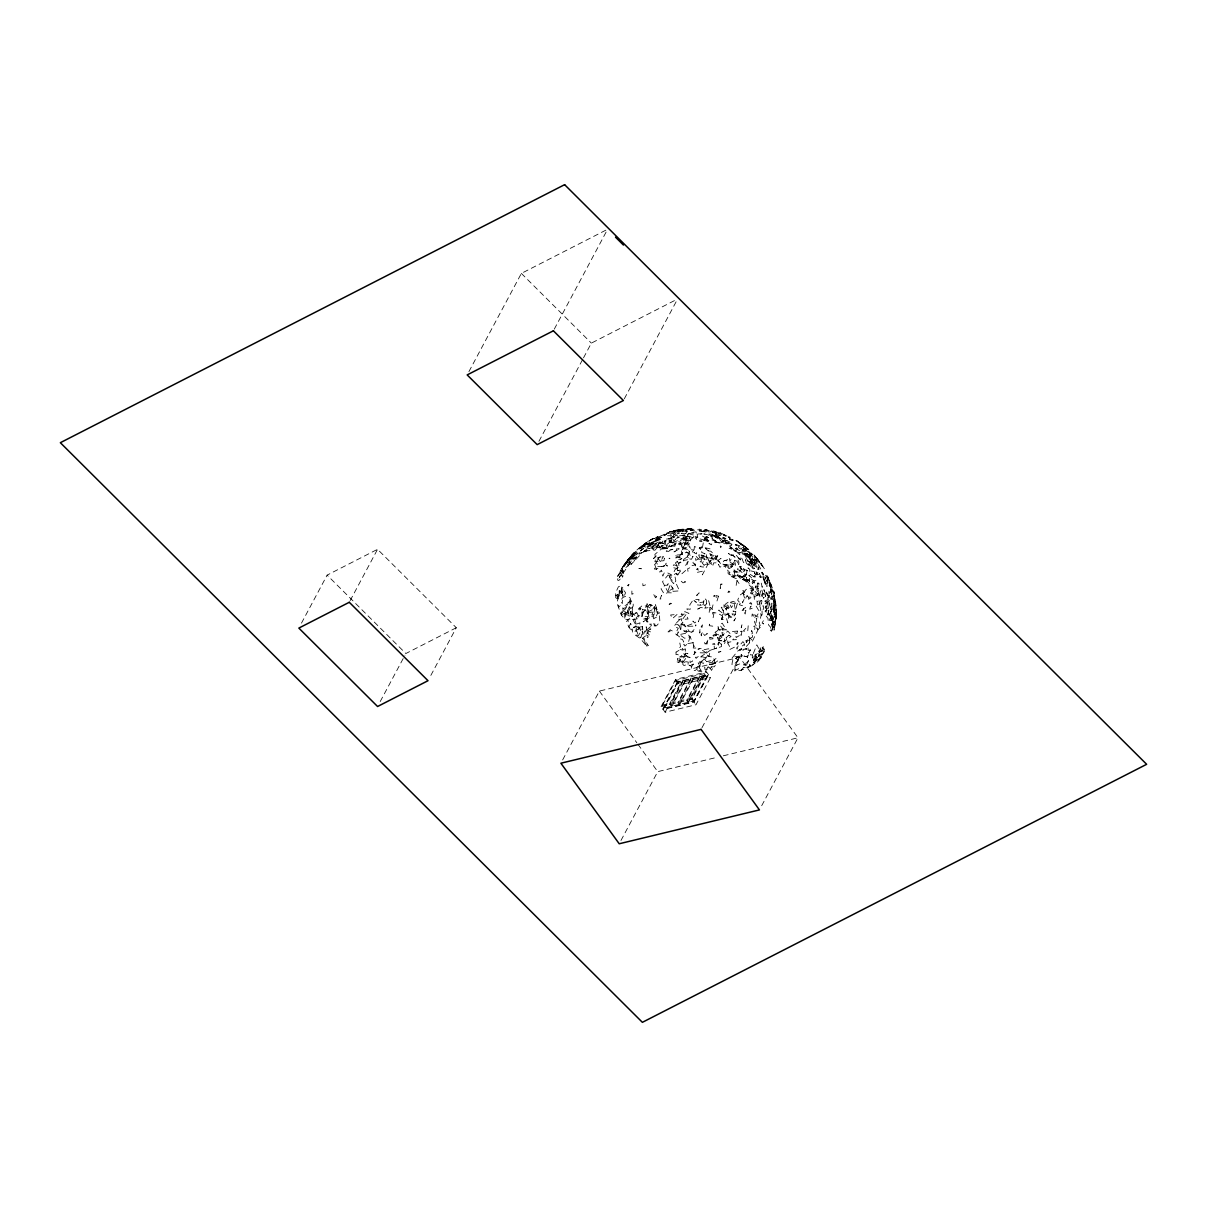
<?xml version="1.0" encoding="UTF-8"?>
<svg xmlns="http://www.w3.org/2000/svg" width="1207" height="1207" viewBox="0 0 1207 1207"><rect width="100%" height="100%" fill="white"/><g stroke="black" fill="none" stroke-linecap="round" stroke-linejoin="round"><path stroke-width="0.75" stroke-dasharray="5 3.75" d="M775.648 622.103L775.181 619.704L774.034 630.175L776.297 614.785L775.482 600.528L775.935 605.974L774.849 599.864L774.155 602.7L773.4 599.623L774.683 602.006L772.359 588.85L768.572 580.446L771.59 591.671L770.851 590.6L772.284 590.298L772.721 592.32L771.937 588.79L771.635 590.148L769.266 585.289L769.689 584.037L769.131 585.621L771.454 587.99L770.504 583.388L770.956 584.218L770.126 584.565L765.947 575.256L764.77 576.026L762.009 572.178L764.68 576.508L761.768 572.571L766.973 586.511L766.867 583.826L764.318 581.955L764.453 579.677L762.794 577.519L763.624 576.84L759.294 573.506L761.104 577.142L758.947 574.2L756.714 574.894L756.231 572.073L753.832 570.926L754.616 572.661L754.375 571.726L749.668 570.594L747.993 567.894L749.773 569.387L749.713 572.465L747.103 570.292L746.409 574.517L746.59 570.051L744.87 569.795L743.844 571.786L739.453 566.717L741.128 566.339L741.928 569.568L739.831 570.353L737.492 569.553L738.292 567.456L741.928 569.568L736.904 561.149L731.201 558.977L729.918 561.104L729.013 557.332L727.429 559.776L723.974 560.817L721.741 563.729L724.456 564.62L723.944 566.551L726.101 566.098L727.474 564.122L725.196 564.755L726.101 566.098L725.196 568.316L728.198 570.715L728.017 573.295L730.748 576.327L735.817 578.485L740.676 578.153L744.478 575.015L739.831 570.353L739.951 577.791L737.266 575.483L735.274 570.866L737.93 572.043L740.313 576.192L745.896 577.323L742.667 579.601L749.381 580.341L746.816 579.496L746.198 577.414L748.476 578.394L746.65 580.658L753.213 587.718L754.45 599.985L755.25 597.314L754.239 596.514L764.091 593.437L767.305 598.612L765.857 615.615L767.984 618.376L768.572 624.985L770.579 627.172L771.529 631.321L774.336 624.381L773.385 627.655L774.185 628.002L775.241 623.687L776.312 609.007M776.297 614.785L775.392 624.245M618.587 574.411L617.682 576.403C624.834 560.229 637.794 546.862 653.259 538.413L648.853 541.113L657.785 536.361L654.42 538.76L659.52 536.693L655.295 538.397L659.143 537.402L654.194 541.189L658.615 538.473L655.31 539.846L658.947 539.016L654.722 541.807L660.591 539.423L663.247 540.042L663.081 540.842L660.742 543.799L659.505 542.773L650.739 548.129L651.735 546.846L649.532 545.549L642.939 552.459L641.023 552.791L641.52 553.575L630.899 564.604L631.668 562.311L625.648 567.773L630.552 559.58L629.088 561.919L629.526 563.895L623.068 573.219L624.321 573.461L622.344 577.187L621.907 574.728L620.79 578.425L618.814 580.537L617.516 580.009L620.413 570.73L629.405 557.996L625.362 562.99M301.478 623.129L327.127 575.12L377.55 549.306L456.291 627.731L429.783 677.383M468.92 371.635L521.364 273.401L607.589 229.285M350.151 600.633L377.55 549.306M554.269 329.164L606.714 230.929M380.22 701.539L404.979 655.19M538.925 441.355L582.634 359.49M583.509 357.86L591.37 343.12L675.935 299.849M624.275 398.868L677.595 299.004M562.643 759.927L599.396 691.083L739.619 657.227L797.963 737.794L760.319 808.283M661.089 706.623L675.648 679.36L706.502 671.907L710.546 677.489L695.986 704.752L665.132 712.205L661.089 706.623L691.943 699.17L706.502 671.907M662.583 705.099L675.724 680.507L705.009 673.431L707.046 676.252L693.919 700.845L664.619 707.905L662.583 705.099L691.883 698.023L705.009 673.431M664.619 707.905L677.761 683.313L707.046 676.252M665.132 712.205L679.692 684.942L710.546 677.489M683.102 679.933L669.976 704.526L671.258 706.306L684.399 681.714L683.102 679.933L685.199 681.517L672.073 706.11L670.79 704.345L683.916 679.752M690.992 678.032L677.851 702.625L679.149 704.405L692.275 679.813L690.992 678.032L693.09 679.616L679.948 704.209L678.666 702.429L691.792 677.836M699.683 675.935L686.557 700.528L687.839 702.308L700.98 677.715L699.683 675.935L701.78 677.519L688.654 702.112L687.371 700.332L700.498 675.739M620.971 840.479L657.74 771.635L716.007 757.574M701.976 727.73L739.619 657.227M630.582 556.442L624.155 564.74L635.093 552.957L628.862 559.671L633.177 554.119L631.367 555.567M631.442 555.507L633.419 553.394M633.962 552.836L633.102 553.741L644.81 543.663M641.671 546.017L654.3 537.869L648.687 541.083M761.617 564.318L760.983 563.428L761.949 565.072L753.44 554.285L764.423 568.723L754.088 554.948L759.852 562.175L757.709 559.188M456.291 627.731L405.854 653.53L327.127 575.12M723.295 755.808L797.963 737.794M678.606 529.571L669.794 531.608L671.348 531.261L664.257 534.671L663.925 535.757L666.852 533.826L664.257 534.671L666.822 533.977L664.197 535.772L671.484 535.682L670.353 536.602L672.435 539.137L671.198 537.884L675 535.093L667.909 539.635L669.644 539.891L669.357 542.516L654.858 554.375L655.763 558.509L654.903 561.753L663.956 560.667L664.438 558.192L660.244 561.527L658.388 558.796L655.763 558.509L660.485 556.729L659.565 557.815L661.225 560.063L663.563 556.518L659.565 557.815L659.294 557L654.677 564.755L656.306 562.251L657.649 564.77L654.752 564.755L656.668 569.84L659.912 572.103L661.361 570.142L662.024 571.665L661.014 571.831L662.884 576.086L664.288 572.706L667.682 572.918L671.484 574.804L671.997 576.161L675.06 576.976L675.814 580.884L674.728 582.77L675.89 582.951L679.466 590.872L667.788 591.686L662.507 581.699L668.21 574.879L668.965 578.5L670.141 574.954L669.719 578.922L673.642 583.645L674.381 581.88L670.066 578.636L671.997 576.161L675.814 573.431L677.278 574.879L681.382 574.2L685.561 570.534L688.111 572.193L687.643 568.753L689.755 567.848L690.298 565.902L695.504 564.891L693.512 561.195L692.939 562.839L695.504 564.891L695.141 566.671L698.144 568.965L696.303 569.221L698.37 570.036L696.62 572.495L702.761 571.152L702.323 574.894L707.996 564.137L713.035 565.102L713.593 562.9L716.113 562.839L717.305 560.591L717.139 559.233L712.145 558.434L710.667 554.632L713.352 555.341L712.145 558.434L716.641 557.242L710.832 551.222L706.291 550.694L706.382 548.853L705.401 548.431L708.222 550.754L710.953 549.079L704.767 547.631L700.98 548.129L701.78 546.771L698.717 548.385L694.402 546.439L694.07 549.985L689.574 547.54L689.831 546.243L688.699 545.896L684.776 545.685L681.88 547.209L681.231 545.639L689.438 543.814L684.776 545.685L684.263 544.493L686.647 540.117L688.367 539.378L686.904 538.684L679.948 540.977L684.716 537.884L682.966 536.662L683.132 538.443L689.031 541.098L693.919 536.738L684.429 536.768L687.794 535.274L688.05 536.677L685.501 537.085L686.904 538.684L688.971 538.699L690.012 536.677L696.695 539.167L695.066 537.824L697.827 537.19L698.068 538.503L704.994 540.087L704.088 537.673L707.74 541.355L712.145 539.997L720.579 542.833L722.299 542.034L724.849 544.04L720.428 540.691L718.904 537.311L703.787 533.947L711.074 534.082L718.814 537.251L715.313 536.587L711.843 538.699L715.464 540.615L710.455 536.014L719.81 538.503L725.965 538.624L723.053 537.236L723.114 538.865L730.567 542.441L729.496 539.333L732.408 540.751L733.132 540.057L728.409 537.251L730.265 537.356L720.745 533.117L701.901 530.099L714.001 531.035L716.988 532.589L711.225 530.929L710.108 531.97L699.622 531.171L705.944 531.985L706.261 530.718L699.094 529.119L699.306 529.994L693.769 529.269L690.178 530.205L693.633 529.239L690.676 528.862L685.184 529.526L693.648 528.877L688.367 528.455L676.795 529.903L678.425 529.647M737.085 540.932L742.154 544.538C718.482 528.832 760.335 556.97 739.031 542.939L747.586 549.457L736.466 540.525L749.819 550.724L743.829 545.594M744.9 546.439L748.219 549.276L739.212 542.335M521.364 273.401L591.37 343.12M691.883 698.023L693.919 700.845M691.943 699.17L695.986 704.752M675.648 679.36L679.692 684.942M675.724 680.507L677.761 683.313M599.396 691.083L636.828 742.758M637.93 744.266L657.74 771.635M763.005 566.46L762.13 565.087M667.773 584.173L667.773 585.169L665.117 585.289L661.014 588.79L664.227 594.01L667.546 592.728L671.997 592.878L672.812 591.521L672.978 588.428L669.176 583.388L667.773 584.173M761.255 583.162L762.251 587.266L761.255 583.162M776.026 617.773L776.026 619.07L776.101 614.951L776.026 617.773M615.751 595.534L615.736 597.721L617.878 598.883L619.1 597.903L618.935 595.805L616.807 602.881L621.394 615.132L624.909 619.176L628.153 619.538L629.662 618.587L630.16 620.79L628.153 621.892L628.153 619.538L626.508 621.545L628.877 627.097L632.574 632.272L632.242 628.892L631.457 629.435L632.709 631.427L636.692 631.005L638.473 635.561L640.736 637.869L641.837 634.716L640.329 629.149L636.104 624.23C634.852 616.008 629.586 614.785 635.636 624.517L636.692 631.005L633.464 628.078L635.47 626.644L633.403 627.746L636.104 624.23L639.982 622.797L639.182 628.228L637.205 629.752L641.898 629.601L642.577 626.659L639.212 627.127L635.712 625.905L640.329 629.149L642.577 626.659L642.788 630.039L641.898 629.601L638.473 635.561L634.263 634.339L640.51 638.714L647.299 646.861L642.471 637.93L648.219 645.639L643.422 637.371L645.247 636.285L646.017 631.653L644.704 631.095L643.09 636.119L642.184 631.412L643.482 633.509L648.099 635.848L647.827 637.658L646.65 636.496L649.336 634.988L647.405 632.528L646.877 633.645L648.446 633.615L650.603 631.895L647.571 630.899L648.446 633.615L647.872 630.507L650.905 628.998L647.872 628.726L646.137 626.795L646.68 629.963L645.247 631.02L645.504 629.345L646.68 629.963L651.373 625.935L656.502 625.83L659.897 621.982L659.444 615.54L653.53 618.784L653.847 616.898L655.808 617.215L657.468 613.578L659.475 613.065L655.914 607.634L654.511 609.626L654.798 612.477L653.123 616.958L648.566 615.027L648.355 606.336L649.638 604.42L654.526 606.216L655.461 604.662L656.427 607.77L654.798 612.477L654.481 606.382L649.638 604.42L652.534 609.565L647.827 612.04L646.967 611.436L647.676 606.487L652.534 609.565L654.481 606.382C656.261 608.494 648.747 617.712 653.636 614.559L652.881 611.949L648.099 612.643L646.741 621.198L648.174 624.381L650.271 624.079L651.373 625.935L650.995 623.37L646.741 621.198L648.008 616.415L646.967 611.436L648.355 606.336L647.073 603.575L645.126 610.501L641.732 613.05L640.072 615.977L638.277 615.464L636.692 612.402L635.214 615.434L633.358 614.604L630.658 609.007L633.192 606.125L633.192 601.931L630.974 600.92L630.099 597.857L625.407 596.394L622.616 597.631L620.624 600.724L622.314 603.575L622.616 593.829L623.627 597.48L625.543 592.773L623.34 589.529L622.48 592.878L623.25 586.391L619.885 592.531L620.866 593.361L621.409 591.49L621.364 585.335L618.346 586.889L615.6 592.833L615.751 595.534M739.785 552.399L739.785 554.707L729.496 546.002L732 544.297L726.297 541.505L728.198 543.738L726.222 543.889L715.796 533.886L722.208 535.697L714.137 535.289L713.156 534.339L712.386 535.546L709.022 534.837L707.77 535.787L708.735 536.708L705.129 537.628L708.011 539.227L704.541 538.654L710.485 541.234L702.263 540.404L706.05 539.091L707.604 540.329L703.364 542.245L701.644 552.399L705.069 553.817L701.131 555.371L712.039 558.735L716.294 561.542L721.032 558.358L719.281 561.919L718.361 560.772L721.047 564.152L728.621 565.087L731.774 567.169L734.309 559.55L735.893 566.596L729.813 561.768L728.636 563.382L730.718 564.635L735.229 563.82L738.775 564.529L738.94 561.994L737.477 559.233L739.665 559.731L736.285 555.175L740.6 559.988L741.068 556.306L743.512 562.522L749.336 565.51L745.383 559.641L746.575 564.061L747.706 562.387L747.088 560.727L752.987 564.167L752.052 561.632L745.157 554.828L735.214 551.433L729.496 546.002L736.542 544.674L742.199 546.997L746.077 549.532L747.797 553.334L750.98 556.533L749.668 555.733L748.446 551.886L743.286 548.913L742.199 546.997C747.163 551.146 753.832 555.205 754.36 562.236L755.522 562.462L755.054 563.578L750.03 561.225L749.607 563.005L752.595 563.699L751.131 563.458L750.03 561.225L751.267 560.742L751.056 558.901L747.842 557.996L746.892 555.054C741.732 551.297 749.577 565.63 744.312 552.791L745.73 553.651L739.785 552.399M676.041 652.112L676.011 654.647L678.002 654.511L680.401 660.123L677.353 663.337L676.554 661.677L678.696 662.432L682.408 660.848L685.395 653.138L683.66 649.306L685.591 648.959L685.048 652.459L687.915 653.772L685.395 653.138L686.119 657.966L681.397 664.212L682.408 660.848L688.02 664.469L688.277 662.07L683.253 661.361L682.724 664.242L683.977 665.555L687.356 664.393L691.792 666.339L691.279 667.531L692.652 670.096L695.217 670.504L697.314 668.753L696.198 667.652L699.411 667.984L701.252 670.609L697.027 670.73L697.571 669.674L698.129 671.047L704.918 672.269L708.056 666.762L714.408 666.807L715.917 664.046L714.665 663.201L706.472 661.723L704.722 659.248L706.186 657.815L707.03 653.515L702.7 650.467L699.834 652.791L706.472 652.957L701.071 656.487L701.297 661.587L698.476 663.729L697.691 660.908L703.44 663.428L704.496 661.753L701.297 661.587L704.254 659.143L701.071 656.487L706.186 657.815L706.472 661.723L711.587 660.455L711.511 662.402L715.902 658.509L718.165 659.716L717.139 661.421L711.421 664.936L709.278 664.091L715.66 664.906L713.352 657.061L707.815 656.442L707.03 653.515L708.992 656.653L710.38 650.196L721.545 646.59L721.68 640.811L718.331 639.801L717.335 637.009L718.633 636.33L718.421 634.595L713.563 634.324L718.301 629.828L717.727 625.301L718.889 629.692L722.133 631.895L722.495 628.394L719.644 624.819L722.224 623.189L725.452 628.319L718.301 629.828L715.042 632.408L716.505 634.052L715.148 637.628L712.915 635.32L723.234 635.274L726.373 629.601L723.642 629.028L724.487 632.694L721.741 632.664L723.234 635.274L721.952 634.384L720.021 635.878L719.447 638.624L717.577 637.643L718.633 636.33L720.323 638.563L722.058 636.919L720.021 635.878L720.323 638.563L718.542 640.721L721.68 640.811L724.381 638.428L725.045 642.592L723.928 644.357L721.801 644.779L718.723 642.215L717.365 644.825L712.402 644.116L716.279 642.848L718.572 645.187L718.723 642.215L721.997 642.29L725.935 640.359L727.715 636.617L726.056 637.869L728.017 635.893L731.336 635.018L727.746 631.005L726.358 632.559L728.651 635.395L731.05 636.285L728.198 639.107L727.534 642.396L731.593 641.717L727.625 643.24L729.345 645.971L729.36 649.713L736.119 646.333L738.292 642.818L737.417 642.501L736.119 646.333L737.055 649.155L738.337 645.307L739.982 645.111L742.893 641.611L746.529 646.333L751.961 639.997L748.612 636.753L752.489 633.253L751.659 630.522L752.595 637.04L746.635 640.268L746.394 642.758L745.956 640.479L749.577 642.833L749.638 638.473L746.997 641.958L747.42 639.846L749.622 640.781L751.961 639.997L752.323 641.385L758.056 629.707L756.578 628.138L754.631 629.662L755.054 626.901L753.741 626.539L755.642 624.577L756.804 618.452L754.466 618.044L752.217 613.925L751.87 616.777L752.655 614.589L755.989 615.283L754.466 618.044L754.466 621.786L756.623 626.886L760.229 625.588L759.218 622.933L761.285 614.951L756.11 606.035L759.807 606.11L760.817 609.399L756.427 616.581L758.358 617.033L759.339 615.57L762.1 614.951L762.024 608.434L763.262 609.46L763.639 606.834L763.186 605.627L761.557 607.136L759.852 604.888L758.735 599.381L761.949 600.875L761.376 604.134L756.925 600.965L757.694 606.563L761.179 600L758.479 592.984L758.675 588.292L756.729 588.865L757.86 593.557L759.399 595.157L761.436 588.669L763.578 595.805L762.477 593.784L762.296 596.801L759.746 592.954L757.86 593.557L757.03 595.654L753.289 591.641L752.353 594.236L750.422 593.225L750.89 589.936L753.364 589.62L751.418 588.578L749.14 588.02L745.941 589.529L744.87 591.309L742.184 590.283L745.111 599.894L746.605 596.167L747.314 595.504L748.068 596.68L742.546 593.301L739.68 595.353L737.673 600.181L739.303 602.052L737.341 603.364L734.082 603.425L729.511 602.58L729.179 601.433L725.452 604.134L724.034 607.347L721.198 607.287L723.898 611.723L722.208 615.796L717.531 613.141L712.583 612.492L713.126 617.788L714.167 611.813L712.039 608.796L713.111 604.511L709.897 605.492L708.569 600.362L706.08 604.541L704.224 605.205L708.494 607.589L704.722 608.192L706.668 605.929L706.457 600.256L704.39 597.993L703.108 604.918L701.493 604.194L703.802 601.886L699.954 602.61L697.073 604.843L701.116 605.371L698.732 601.327L699.004 599.381L693.09 599.653L696.379 602.368L693.09 599.909L689.665 605.129L690.706 606.14L690.238 609.248L686.874 608.856L688.941 613.397L684.746 611.617L684.399 614.046L680.748 616.626L677.323 617.275L679.375 620.006L676.237 623.023L678.998 625.286L680.869 630.039L686.798 632.408L684.535 624.366L681.05 624.11L678.998 625.286L675.784 623.883L674.11 626.433L678.319 628.213L675.362 633.75L679.39 636.647L678.455 638.412L682.468 639.454L683.72 641.943L679.797 643.059L680.567 646.62L678.409 649.094L682.966 650.166L682.332 648.37L676.041 652.112M680.326 543.859L681.246 544.961L683.102 542.939L683.539 541.189L682.377 541.264L684.58 540.027L683.449 537.356L686.119 533.75L681.246 533.539L686.285 533.147L687.236 531.065L676.373 530.824L672.706 532.664L665.781 533.705L660.304 536.21L662.568 536.315L658.66 538.775L647.148 544.885L647.857 543.331L646.861 543.391L641.49 546.877L642.954 545.519L639.272 549.2L639.921 550.075L646.861 543.391L644.327 546.424L645.277 547.224L646.107 546.484L644.131 545.519L641.219 547.103L634.565 554.224L637.734 551.539L636.225 554.798L640.419 551.418L638.971 554.194L646.59 550.875L655.054 550.12L657.77 546.967L660.259 546.002L658.569 547.54L660.697 547.45L659.399 549.2L667.064 548.551L672.224 545.745L663.081 548.099L661.919 547.058L665.842 545.187L668.859 546.409L670.564 543.889L683.811 537.568L690.389 540.917L690.676 539.499L689.423 538.262L686.119 539.408L685.32 540.751L690.389 540.917L685.108 544.206L683.102 542.939L680.326 543.859M770.835 592.003L771.635 594.387L770.835 592.003M627.972 612.221L627.927 615.54L632.694 617.049L630.295 611.511L625.905 613.02L624.909 619.176L624.517 613.126L626.026 611.481L627.278 612.9L627.368 611.361L630.22 616.219L632.513 616.475L632.619 613.714L631.155 613.367L630.22 616.219L630.295 611.511L631.638 612.085L631.155 613.367L631.985 613.081L632.589 607.589L629.963 604.345L629.782 599.291L628.938 602.293L630.974 600.92L630.129 608.434L627.972 612.221M690.072 660.923L690.042 662.598L692.712 660.938L690.072 660.923M772.073 615.661L772.133 626.689L770.73 616.294L771.831 612.432L769.402 603.394L768.452 608.901L768.618 613.609L770.141 613.925L768.784 614.423L769.689 620.654L772.012 620.081L772.54 618.542L769.674 609.339L771.877 605.642L770.549 597.571L773.053 600.12L773.702 597.45L773.974 601.041L775.588 603.349L773.868 593.723L775.679 617.984L772.571 625.528L772.012 620.081L773.038 614.469L770.443 616.762L771.167 620.277L772.073 615.661M752.353 654.858L752.308 658.132L753.953 656.05L753.093 654.103L756.789 644.855L758.69 648.265L760.682 649.2L760.274 651.629L758.856 653.379L758.584 656.668L752.504 665.374L741.038 670.262L734.716 670.971L735.093 666.671L734.46 665.148L731.955 664.604L732.196 662.779L733.102 658.705L734.791 656.759L737.039 656.517L735.968 658.554L731.985 658.162L737.643 651.146L743.738 646.982L744.749 643.935L742.486 645.851L743.738 646.982L742.878 650.392L747.933 646.801L748.144 650.286L750.392 650.03L750.588 654.948L752.353 654.858M764.68 581.125L765.525 584.324L763.352 579.33L765.359 583.509L764.68 581.125M775.211 609.58L774.411 611.949L775.06 607.936L773.461 601.282L773.808 610.274L775.06 607.936L775.211 609.58M701.282 558.766L701.207 562.341L698.204 559.55L701.282 558.766M631.895 591.023L631.819 594.251L633.117 593.784L631.895 591.023M757.272 657.408L756.367 659.656L754.043 658.479L751.976 659.641C754.752 661.617 756.472 657.03 757.619 655.175L758.584 656.668L762.703 653.228L764.333 649.17L758.856 653.379L761.089 646.952L761.21 650.845L760.274 651.629L762.356 650.814L758.584 656.668L760.576 652.504L761.27 654.405L763.639 652.896L765.027 649.275L759.007 660.501L756.608 662.658L762.19 654.405L760.516 657.423L761.692 657.166L759.007 660.501L757.875 660.878L758.298 659.188L753.59 662.884L752.504 665.374L757.257 660.938L756.533 660.063L753.59 662.884L755.16 660.772L755.069 659.218L753.877 661.406L754.043 658.479L756.502 655.899L753.259 660.244L752.821 658.947L760.682 649.2L754.692 655.205L757.272 657.408M709.852 637.296L709.807 639.182L714.861 638.548L709.852 637.296M712.07 557.74L712.039 558.735L711.179 556.865L712.07 557.74M652.067 542.984L652.036 543.904L653.5 543.829L652.036 543.904L654.481 542.003L652.067 542.984M748.596 597.284L748.551 599.336L752.308 596.65L748.596 597.284M681.05 624.11L680.869 630.039L692.033 632.408L689.423 631.593L685.742 626.342L681.05 624.11L681.849 618.769L679.179 619.523L682.906 622.691L681.05 624.11M617.999 596.243L617.26 598.747L617.411 597.224L617.893 598.476L619.1 597.903L619.342 590.736L618.195 589.891C622.631 599.788 618.844 583.479 618.135 594.629L618.874 595.579L617.999 596.243M772.012 616.702L771.213 618.98L772.012 616.702L773.068 619.795L772.42 626.056L773.974 624.11L773.717 621.333L772.42 626.056L771.394 624.034L772.571 623.581L772.012 616.702M774.351 612.507L774.23 615.012L774.351 612.507M689.665 551.75L688.578 553.711L686.542 552.097L682.151 552.61L678.772 557.106L675.739 557.89L681.864 556.367L680.039 557.589L674.487 555.28L682.272 554.541L686.542 552.097L691.128 554.028L693.693 550.03L681.035 548.627L682.272 554.541L681.563 551.78L682.589 549.004L686.149 547.948L686.285 546.439L682.468 547.631L686.149 547.948L689.665 551.75M767.863 601.931L766.852 606.502L768.708 612.643L766.807 616.611L769.583 608.207L767.803 607.906L765.147 611.496L766.083 605.808L765.268 608.328L764.695 604.134L766.596 602.489L768.059 603.47L767.697 599.2L769.538 600.799L767.863 601.931M774.743 625.347L774.653 627.202L774.985 623.793L774.743 625.347M770.217 583.132L772.45 587.93L767.079 575.754L768.497 581.638L767.064 577.278L769.719 579.541L767.878 576.871L770.217 583.132M771.846 595.941L771.635 599.245L773.4 596.862L774.245 597.691L773.114 595.217L772.842 597.405L771.846 595.941M677.112 565.872L677.444 570.157L680.326 571.711L677.278 574.879L676.478 572.525L680.326 571.711L680.054 570.081L674.11 571.741L675 569.734L679.239 567.29L678.545 563.367L676.327 560.093L681.88 558.585L675.422 562.869L677.112 565.872L678.998 566.566L676.946 568.527L672.193 567.411L673.762 564.74L677.112 565.872M773.762 621.605L773.612 624.245L773.762 621.605M769.115 595.202L768.934 597.842L769.115 595.202M728.877 613.503L727.776 622.842L726.614 618.753L729.918 616.023L731.804 617.184L728.183 617.652L728.621 615.736L729.918 616.023L727.625 614.348L726.237 608.72L727.383 605.099L723.974 604.088L724.034 607.347L727.383 605.099L728.047 608.569L729.209 607.679L727.972 604.933L727.972 607.996L725.301 608.373L728.877 613.503M766.038 600.664L765.932 602.142L764.8 601.177L766.038 600.664M749.472 664.333L749.26 666.928L745.277 667.878L750.769 665.66L749.472 664.333M776.192 609.233L776.192 614.65L776.192 609.233M708.615 537.613L706.955 537.16L708.615 537.613M774.592 612.13L775.03 613.91L774.592 612.13M748.189 625.754L747.721 631.442L743.331 631.035L748.189 625.754M752.987 563.141L752.851 564.725L756.382 563.533L758.192 567.245L757.83 569.704L759.58 568.814L761.436 570.172L755.446 559.384L753.108 560.078L754.677 561.557L755.069 559.565L757.091 563.367L756.457 561.089L758.298 562.221L755.446 559.384L757.951 561.391L754.737 558.509L753.772 555.899L751.614 555.567L749.728 553.515L749.306 554.315L752.685 556.804L749.26 551.871L750.679 555.718L746.424 553.394L748.823 557.77L755.718 564.076L756.819 567.773L753.349 565.449L753.922 564.303L755.235 566.505L755.718 564.076L752.172 561.361L752.987 563.141L751.84 563.639L747.676 560.425L744.764 556.367L745.277 553.153L750.045 557.543L746.937 552.927L750.905 554.828L748.959 552.263L743.633 549.321L741.883 551.493L748.823 557.77L751.84 563.639L752.157 561.693L752.987 563.141M775.226 615.887L774.592 617.32L775.467 613.654L774.517 614.152L775.226 615.887M647.299 548.189L645.881 551.327L647.948 549.577L643.844 551.84L647.299 548.189M735.787 611.632L735.531 614.363L734.037 615.796L734.988 618.527L733.931 620.911L735.546 618.376L731.97 613.82L735.531 614.363L732.951 610.968L735.787 611.632M768.21 596.771L768.074 598.159L768.21 596.771M772.329 628.183L772.208 629.375L773.415 625.286L771.529 631.321L770.232 630.114L772.329 628.183M752.715 557.619L752.58 558.916L755.522 562.462L751.056 558.901L752.58 558.916L752.715 557.619M757.453 583.298L757.091 586.632L759.776 585.38L757.287 587.537L759.173 592.154L758.343 594.96L745.805 581.246L741.249 578.485L746.182 581.05L746.605 576.991L745.519 574.487L744.734 573.853L745.775 580.235L740.917 576.131L745.307 576.207L745.519 574.487L748.898 573.491L754.088 576.901L754.405 581.005L752.489 583.75L751.222 578.983L754.405 581.005L756.834 580.175L757.453 583.298M622.887 607.996L623.053 610.908L621.394 615.132L624.517 613.126L627.353 616.249L624.788 611.104L623.053 610.908L623.944 608.102L626.373 607.574L626.524 606.336L624.804 605.371L626.373 607.574L624.909 609.61L622.887 607.996M689.816 533.268L687.522 534.414L689.816 533.268M714.197 595.338L714.046 596.56L714.197 595.338M734.942 559.505L734.942 559.505M709.414 624.245L709.248 625.679L712.899 626.192L709.414 624.245M695.836 624.97L695.715 625.86L695.836 624.97M699.985 629.571L699.517 633.056L701.222 630.763L699.985 629.571M702.383 624.834L702.052 627.338L701.116 626.931L702.383 624.834M621.816 612.009L621.394 615.132L620.745 610.983L621.816 612.009M775.15 602.474L775 603.545L774.034 595.458L775.588 603.349L775.15 602.474M720.82 584.188L720.187 588.533L722.058 583.977L720.82 584.188M665.932 540.344L665.359 544.297L661.361 546.846L655.627 547.088L653.711 549.562L651.825 548.416L654.903 545.262L657.227 545.308L659.505 542.773L661.602 542.894L665.932 540.344M652.836 546.635L652.489 548.913L656.035 547.088L652.836 546.635M701.508 634.46L701.297 635.863L701.071 634.143L702.836 632.287L701.508 634.46M696.695 552.474L696.484 553.817L693.769 552.58L696.695 552.474M620.413 575.558L619.266 577.731L622.872 570.745L623.068 573.219L624.17 569.719L620.413 575.558M737.356 631.095L736.949 633.645L731.819 631.533L737.356 631.095M727.036 536.089L723.4 534.58L727.036 536.089M744.206 655.642L744.04 656.623L746.922 656.246L744.991 657.046L744.206 655.642M693.618 645.7L693.225 648.023L696.846 648.038L693.618 645.7L692.954 642.697L694.734 642.727L693.618 645.7M709.988 607.453L709.052 612.93L711.481 608.132L709.988 607.453M701.161 648.34L697.948 649.185L701.161 648.34M737.009 580.476L736.149 585.41L739.167 583.705L737.009 580.476M738.79 656.231L737.854 661.27L735.018 663.322L741.913 656.276L738.79 656.231M677.64 658.826L677.383 660.229L680.401 660.123L679.028 657.377L677.64 658.826M707.8 640.193L707.121 643.98L703.666 643.557L704.435 642.441L705.114 644.025L706.05 643.497L707.8 640.193M747.555 655.718L747.208 657.619L748.581 654.571L747.555 655.718M745.835 610.636L745.217 614.001L743.467 611.24L745.835 610.636M700.648 662.945L699.411 667.984L696.741 666.475L699.939 666.656L698.732 664.514L700.648 662.945M701.961 541.083L699.547 540.977L701.961 541.083M675.166 544.764L674.879 546.228L669.945 545.7L675.166 544.764M774.291 609.414L773.596 612.568L772.691 608.781L774.079 610.501L773.913 606.231L772.918 602.851L774.291 609.414M630.658 623.431L628.877 627.097L629.662 627.414L631.623 626.192L630.658 623.431M741.973 631.246L741.083 635.425L740.012 631.412L741.973 631.246M722.374 616.385L721.711 619.266L722.374 616.385L727.625 614.348L723.431 613.76L718.542 610.199L722.993 609.867L724.366 615.314L723.068 617.818L722.374 616.385M655.326 540.54L648.627 546.831L651.569 542.411L655.039 541.807L655.839 539.438L661.768 537.251L658.66 538.775L659.233 539.801L655.326 540.54M718.678 651.644L718.452 652.595L720.971 651.448L718.678 651.644M725.724 540.615L725.105 542.607L727.323 543.437L725.513 541.505L722.254 540.555L725.724 540.615M773.838 616.686L773.068 619.795L772.842 617.079L773.838 616.686M750.362 606.88L749.773 609.188L752.187 608.283L752.112 605.492L750.362 606.88M737.341 603.364L735.546 610.546L734.082 603.425L731.336 607.709L729.511 602.58L733.192 601.373L737.341 603.364M748.37 660.667L746.258 665.721L748.37 660.667M741.973 624.758L741.219 627.806L741.973 624.758M770.745 591.309L770.534 592.124L770.428 589.152L770.745 591.309M632.498 556.306L628.696 561.044L633.192 557.347L631.593 557.906L632.498 556.306M769.553 602.595L769.04 604.511L769.975 605.175L769.553 602.595M716.4 534.882L715.298 534.58L716.4 534.882M690.012 636.647L688.126 643.391L684.867 646.017L683.72 644.327L692.758 642.743L690.012 636.647L686.572 633.132L676.901 635.093L678.183 631.729L679.33 634.475L684.625 638.262L690.012 636.647M770.232 591.852L769.055 593.995L768.723 589.755L770.232 591.852M688.05 561.602L687.281 564.227L684.52 565.645L688.05 561.602M664.982 540.917L664.227 543.452L659.565 543.135L658.856 542.049L653.409 544.221L651.825 547.767L648.536 548.627L658.856 542.049L660.169 541.792L657.559 546.062L660.621 542.29L664.227 543.452L666.143 540.932L664.982 540.917M643.437 611.828L641.852 617.079L646.861 619.1L650.075 617.35L648.566 615.027L648.928 616.309L641.852 617.079L642.26 609.233L639.589 607.981L638.337 608.977L641.551 611.164L639.589 607.981L642.592 605.265L647.676 606.487L643.829 607.77L645.126 610.501L642.26 609.233L643.437 611.828M706.517 556.502L706.125 557.755L708.162 557.634L705.642 556.518L706.336 554.345L706.517 556.502M666.807 533.177L668.286 532.906L666.807 533.177M718.482 596.213L716.928 601.131L715.887 595.504L718.482 596.213M711.783 543.829L711.466 544.795L708.871 543.542L711.783 543.829M758.841 567.199L758.328 568.769L758.841 567.199M675.528 533.781L673.34 535.154L675.528 533.781M669.825 585.682L667.788 591.686L672.978 588.428L669.825 585.682M746.605 648.642L745.896 649.607L746.605 648.642M766.596 592.094L765.238 596.68L765.736 594.251L763.895 589.71L764.619 591.868L766.52 592.275L767.652 595.323L766.596 592.094M697.812 609.052L700.679 607.468L702.61 607.815L700.679 607.468L697.812 609.052M682.77 529.617L679.269 530.627L682.77 529.617M772.239 608.962L770.473 612.93L770.322 608.962L771.997 609.626L771.877 605.642L772.239 608.962M666.732 545.986L666.158 547.51L667.064 548.551L668.859 546.409L667.064 548.551L663.081 548.099L666.732 545.986M739.665 663.925L736.059 665.329L739.665 663.925M628.922 584.61L628.409 585.938L627.368 585.44L628.922 584.61M672.48 542.29L669.357 542.516L670.79 540.012L670.851 542.064L672.963 542.471L672.193 543.029L672.48 542.29M699.969 617.667L698.265 621.831L700.799 619.221L699.969 617.667M661.587 595.338L660.033 599.079L661.798 598.687L661.587 595.338M744.01 599.487L742.561 602.881L742.23 599.743L744.01 599.487M629.269 606.895L627.414 611.255L630.129 608.434L629.269 606.895M621.409 591.49L621.62 593.618L621.409 591.49M743.391 591.385L742.546 593.301L744.689 592.154L743.391 591.385M743.512 568.331L742.743 570.036L744.81 569.855L743.512 568.331M755.944 585.968L755.16 587.673L756.216 588.005L755.944 585.968M628.515 602.187L627.021 605.386L625.482 603.319L628.515 602.187M622.405 569.96L620.126 573.461L622.405 569.96M627.082 562.13L623.129 567.773L627.082 562.13M763.201 646.892L762.039 649.351L763.971 648.219L761.376 648.732L763.201 646.892M749.411 578.319L749.653 581.774L748.249 578.108L749.411 578.319M676.282 542.818L675.558 544.266L673.974 544.025L677.655 541.536L681.08 542.199L678.47 543.98L676.282 542.818M628.591 559.49L627.851 561.768L624.23 565.404L633.056 554.496L626.358 561.979L628.545 559.505M636.27 556.955L634.233 561.044L633.268 561.391L636.27 556.955L632.136 559.626L629.526 563.895L634.128 558.177L632.498 557.936L631.533 559.535L636.27 556.955M717.712 555.854L715.887 559.46L714.272 556.623L717.712 555.854M746.424 662.417L745.036 665.117L743.512 664.876L746.424 662.417M633.539 554.496L632.513 556.472L633.539 554.496M716.686 648.144L714.408 648.702L714.122 645.549L716.686 648.144M750.392 650.03L748.612 653.409L747.721 650.829L750.392 650.03M677.459 681.864L662.899 709.128L693.753 701.674L708.313 674.411L677.459 681.864M677.685 682.166L663.126 709.429L693.98 701.991L708.539 674.728L677.685 682.166M622.631 569.689L621.801 571.228L622.631 569.689M712.477 668.603L711.496 670.413L710.244 668.286L708.177 669.191L708.056 666.762L710.395 668.225L712.432 666.49L712.477 668.603M763.367 620.715L762.115 623.023L763.654 623.989L763.367 620.715M671.605 540.027L669.342 542.501L673.31 542.999L670.926 541.264L671.605 540.027L667.607 540.057L668.316 541.189L671.605 540.027M692.984 556.578L691.4 559.309L689.725 558.901L690.51 555.401L688.85 554.224L687.341 555.341L692.984 556.578M669.659 550.151L668.934 551.403L666.204 551.086L672.842 549.291L669.764 550.211M750.467 557.03L749.954 557.906L748.189 556.291L750.467 557.03M624.034 564.951L621.741 568.814L624.849 564.167L624.034 564.951M681.955 613.322L681.11 614.74L684.399 614.046L681.955 613.322M738.02 574.23L737.266 575.483L740.313 576.192L739.137 576.81L738.02 574.23M741.339 654.435L740.857 655.235L742.38 655.793L741.339 654.435M617.26 594.432L616.445 595.745L617.305 596.318L617.26 594.432M702.202 556.819L701.674 557.649L704.571 559.641L708.947 560.863L708.207 558.615L704.571 559.641L702.323 563.156L704.284 565.434L703.168 564.74L699.879 566.551L703.409 567.109L703.168 564.74L707.755 563.971L703.289 556.789L701.674 557.649L701.131 554.948L698.672 554.964L699.683 557.815L704.164 555.703L701.131 554.948L702.202 556.819M734.972 575.543L733.841 577.323L732.362 573.763L729.149 571.877L729.677 574.713L731.985 575.015L730.748 576.327L736.255 575.845L733.886 571.183L734.972 575.543M675.558 531.382L674.939 532.347L673.642 531.563L679.405 529.964L670.021 531.714L685.169 528.983L672.857 531.336L676.086 530.522L674.351 531.155L675.558 531.382M740.238 603.304L739.318 604.722L742.486 605.733L740.238 603.304M675.467 539.167L673.898 541.581L673.038 539.257L679.164 537.417L674.924 537.703L675.467 539.167M649.14 543.693L646.952 544.764L649.14 543.693M728.832 591.053L727.866 592.486L729.888 591.928L728.832 591.053M694.945 652.957L693.874 654.541L694.945 652.957M687.658 656.563L683.765 653.787L682.196 654.737L684.46 657.046L686.24 655.959L687.658 656.563M748.868 579.586L747.495 581.548L746.726 579.767L748.868 579.586M640.872 550.301L640.359 551.041L645.217 547.329L640.872 550.301M718.482 536.587L714.318 536.089L718.482 536.587M685.968 614.604L682.423 619.493L688.081 618.98L685.968 614.604M654.948 568.075L654.254 568.995L656.321 569.161L661.964 566.339L656.201 566.792L654.948 568.075M763.986 597.284L763.382 598.099L763.986 597.284M649.939 543.21L646.922 547.103L646.635 545.881L649.939 543.21M686.964 538.337L686.119 539.408L685.817 537.703L686.964 538.337M731.306 547.918L729.088 548.219L732.619 549.592L735.998 548.536L740.042 550.95L736.195 547.691L736.919 549.306L731.306 547.918M693.406 664.152L691.822 666.158L688.714 665.027L693.406 664.152M731.125 565.721L730.476 566.551L732.589 566.505L731.125 565.721M743.633 608.645L742.109 610.561L743.934 610.078L743.059 608.268L745.534 607.679L743.633 608.645M721.183 546.801L720.519 547.646L720.262 545.971L721.183 546.801M669.131 558.222L669.84 558.585L669.131 558.222M638.277 615.464L636.029 618.165L638.518 619.478L638.277 615.464M701.931 533.796L697.872 534.007L694.538 536.376L697.827 537.19L697.088 534.731L701.931 533.796M620.217 605.612L618.527 607.528L618.316 604.948L620.217 605.612M657.181 537.251L656.578 537.93L657.181 537.251M655.145 556.774L653.44 558.66L657.272 555.326L655.145 556.774M743.603 667.396L741.038 670.262L745.217 667.712L743.603 667.396M635.289 554.858L633.615 556.472L635.289 554.858M739.152 545.986L738.216 547.012L739.589 548.551L743.603 550.12L744.085 551.403L739.152 545.986M666.324 563.186L665.419 564.152L667.32 566.158L666.324 563.186M743.995 549.638L742.939 550.769L745.594 551.282L743.995 549.638M694.055 629.601L691.822 631.91L694.372 631.186L694.055 629.601M676.131 534.942L673.385 537.779L678.289 536.481L676.131 534.942M656.487 596.831L655.507 597.827L653.364 593.844L656.487 596.831M733.509 638.956L732.649 639.831L736.3 639.665L733.509 638.956M699.049 592.969L696.499 595.428L700.06 593.935L699.049 592.969M760.003 627.625L758.132 629.42L756.578 628.138L759.263 625.89L760.003 627.625M687.432 556.623L678.545 563.367L684.052 561.21L683.237 560.531L689.378 559.369L687.432 556.623M738.005 656.623L735.968 658.554L738.096 660.154L738.005 656.623M643.497 544.644L646.318 542.682L643.497 544.644M677.082 550.226L674.004 551.886L679.179 548.793L676.358 548.944L677.082 550.226M695.7 622.103L694.734 622.978L692.788 621.137L695.7 622.103M698.234 656.427L696.152 658.343L695.353 657.362L698.234 656.427M681.412 543.165L679.541 544.885L678.47 543.98L681.412 543.165M670.157 629.948L668.014 631.91L673.008 631.261L670.157 629.948M658.071 612.16L657.196 612.96L656.231 608.66L658.071 612.16M677.036 614.484L672.465 618.603L670.609 614.966L677.036 614.484M710.395 561.557L709.067 562.734L713.035 565.102L710.033 561.074L709.052 561.451L712.854 559.807L710.169 560.395L710.395 561.557M720.866 566.566L720.006 567.305L718.391 564.378L720.866 566.566M741.762 649.14L739.891 650.709L739.876 649.562L741.762 649.14M754.903 575.618L753.862 576.478L755.371 577.021L754.903 575.618M670.519 603.153L669.07 604.345L671.424 603.621L670.519 603.153M646.861 619.1L643.376 621.861L642.38 618.995L646.861 619.1M694.447 530.612L690.857 530.22L694.342 530.688M649.607 542.305L646.696 544.538L649.607 542.305M679.224 532.302L677.127 533.886L680.356 533.147L679.224 532.302M712.205 535.018L715.298 536.014L712.205 535.018M731.653 554.33L730.567 555.145L728.304 553.364L731.653 554.33L735.078 557.257L731.653 554.33M688.246 656.352L687.326 657.03L690.163 657.679L688.246 656.352M751.523 565.962L750.875 566.43L749.049 563.925L752.866 567.049L751.131 563.458L751.523 565.962M710.38 650.196L707.227 652.459L703.681 649.773L708.569 648.778L710.38 650.196M662.387 534.218L662.387 534.218M641.264 568.753L639.016 568.391L641.264 568.753M726.901 560.772L724.185 560.41L726.901 560.772M690.887 533.449L689.8 534.158L693.467 535.003L690.887 533.449M707.287 633.72L704.632 635.486L703.349 633.615L707.287 633.72M663.503 545.142L661.345 546.545L661.255 545.579L663.503 545.142M657.936 545.624L655.627 547.088L660.229 545.489L657.936 545.624M751.041 602.459L749.532 603.394L751.825 604.194L751.041 602.459M681.472 655.899L679.616 657.03L684.46 657.046L681.472 655.899M739.348 635.591L736.21 637.522L735.878 636.481L739.348 635.591M674.924 532.649L670.126 534.384L674.924 532.649M636.285 612.99L633.358 614.604L632.408 612.371L636.285 612.99M681.412 530.265L680.25 530.899L687.1 529.451L681.412 530.265M731.774 567.169L729.028 568.663L725.12 564.363L729.269 567.305L731.774 567.169M753.59 580.492L752.278 581.186L754.45 583.072L753.59 580.492M736.406 550.875L733.977 550.543L736.406 550.875M652.504 543.995L649.532 545.549L653.017 545.639L652.504 543.995M722.495 619.07L721.409 619.644L723.189 619.447L722.495 619.07M720.745 533.117L718.406 533.026L720.745 533.117M738.699 668.663L735.501 670.292L735.35 669.312L738.699 668.663M698.491 558.962L695.775 560.335L695.519 555.688L698.491 558.962M664.831 565.706L662.718 566.339L664.831 565.706M773.808 591.943L773.355 590.857L773.778 591.958M685.44 581.895L683.087 582.86L681.004 581.05L685.44 581.895M691.898 623.928L685.742 626.342L693.452 626.161L691.898 623.928M645.594 584.837L642.969 585.802L642.803 583.524L645.594 584.837M693.618 532.166L691.083 533.072L696.424 533.766L696.047 531.819L693.618 532.166M711.511 555.114L710.606 555.431L709.807 553.409L711.511 555.114M767.848 579.888L766.52 580.341L767.833 583.75L766.52 580.341L767.863 582.393L767.848 579.888M768.029 594.915L767.214 595.187L768.271 596.002L768.029 594.915M770.141 613.986L768.784 614.423L770.443 616.762L770.141 613.986M671.348 538.548L665.585 539.167L671.348 538.548M680.778 530.944L676.659 532.061L680.778 530.944M695.805 652.308L694.432 652.67L694.297 651.418L695.805 652.308M686.104 530.778L681.819 531.804L687.236 531.065L686.104 530.778M684.203 534.912L678.968 536.029L685.154 535.606L684.203 534.912M707.046 536.813L704.571 537.296L702.399 536.059L707.046 536.813M713.503 532.393L712.311 532.362L717.999 533.796L713.503 532.393M636.255 619.266L632.815 619.342L636.255 619.266M724.019 537.869L722.284 538.141L725.015 539.393L724.019 537.869M733.524 555.114L731.336 555.446L733.524 555.114M755.869 574.426L754.435 573.416L755.869 574.426M727.368 540.857L722.555 541.49L729.224 543.919L727.368 540.857M717.29 538.05L715.163 537.07L717.29 538.05M707.408 669.206L704.903 669.372L704.737 667.018L707.408 669.206M701.161 530.265L699.23 530.341L702.489 531.155L701.161 530.265M719.598 542.909L712.764 541.656L719.598 542.909M718.633 533.238L717.773 533.222L722.027 534.792L718.633 533.238M761.104 577.142L759.535 576.78L761.104 577.142M716.4 532.091L715.148 532.076L717.214 532.438L716.4 532.091M700.392 549.23L699.517 547.857L700.392 549.23M764.921 576.825L765.962 579.209L764.921 576.825M687.371 543.09L684.022 542.803L685.108 544.206L687.749 544.568L687.371 543.09M707 529.632L704.903 529.42L707 529.632M736.919 545.73L735.651 544.795L736.919 545.73M752.187 590.208L750.89 589.936L752.353 594.236L752.187 590.208M754.541 568.241L751.825 567.471L754.948 570.247L754.541 568.241M737.115 572.314L734.46 571.484L734.022 569.84L737.115 572.314M655.175 624.185L653.591 623.672L655.235 625.995L655.175 624.185M725.784 535.772L723.461 535.033L726.961 536.904L725.784 535.772M733.132 540.057L729.269 538.428L733.132 540.057M758.071 572.963L756.231 572.073L758.434 575.06L758.071 572.963M745.7 547.118L742.516 544.689L745.7 547.118M751.614 577.836L748.868 575.256L751.614 577.836M751.901 553.922L750.694 552.897L752.353 554.571L751.901 553.922M758.66 583.072L758.931 584.188L758.66 583.072M774.577 594.523L773.898 591.686L774.803 595.67L774.577 594.523"/><path stroke-width="1.5" d="M615.51 237.175L623.446 245.066M564.62 184.671L60.35 442.697L642.38 1022.329L1146.65 764.303L564.62 184.671M553.394 330.793L467.169 374.909L537.175 444.629L623.4 400.513L553.394 330.793M349.276 602.278L298.838 628.093L377.58 706.502L428.017 680.703L349.276 602.278M701.101 729.36L560.893 763.216L619.221 843.768L759.444 809.912L701.101 729.36"/></g></svg>
